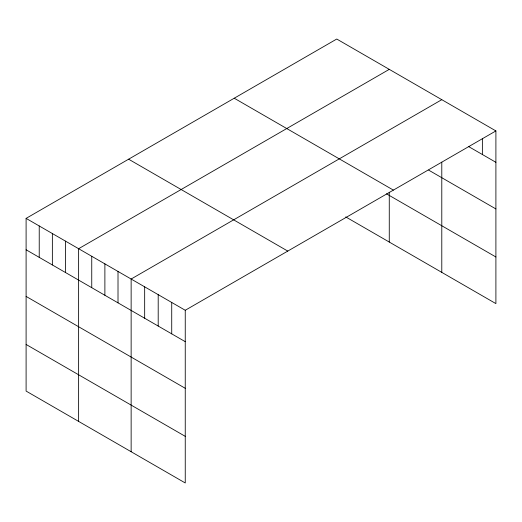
<?xml version="1.0" encoding="UTF-8"?>
<svg xmlns="http://www.w3.org/2000/svg" width="522" height="522" viewBox="0 0 522 522"><rect width="100%" height="100%" fill="white"/><g stroke="black" fill="none" stroke-linecap="round" stroke-linejoin="round"><path stroke-width="0.78" d="M26.1 218.385L185.251 310.27L185.251 482.967L26.1 391.076L26.1 218.385L336.749 39.033L495.9 130.924L495.9 303.615L345.734 216.917M389.268 69.361L78.62 248.707L78.62 421.404M441.788 99.682L131.139 279.029L131.139 451.726M185.251 310.27L495.9 130.924M468.841 146.702L495.9 162.316M428.66 170.126L495.9 208.944M234.234 98.221L393.386 190.106M386.502 193.825L495.9 256.987M128.614 159.197L287.766 251.089M26.1 249.784L185.251 341.669M26.1 296.411L185.251 388.296M26.1 344.455L185.251 436.34M482.374 138.408L482.374 154.505M441.788 162.166L441.788 272.373M389.268 192.22L389.268 242.051M171.725 302.46L171.725 333.858M158.199 294.649L158.199 326.048M144.666 286.839L144.666 318.237M118.011 271.453L118.011 302.845M104.883 263.871L104.883 295.269M91.748 256.289L91.748 287.687M65.491 241.125L65.491 272.523M52.363 233.549L52.363 264.948M39.228 225.967L39.228 257.366"/></g></svg>
